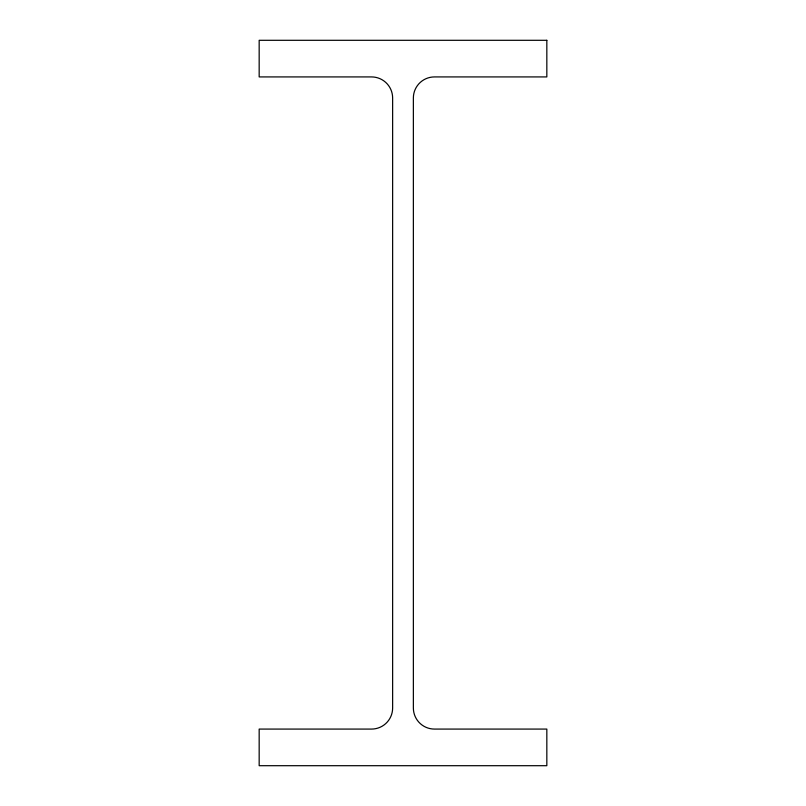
<?xml version="1.0" encoding="UTF-8"?>
<svg xmlns="http://www.w3.org/2000/svg" width="806" height="806" viewBox="0 0 806 806"><rect width="100%" height="100%" fill="white"/><g stroke="black" fill="none" stroke-linecap="round" stroke-linejoin="round"><path stroke-width="1.21" d="M546.831 40.3L259.169 40.3L259.169 76.923L371.556 76.923A21.087 21.087 0 0 1 392.633 98.01L392.633 707.99A21.087 21.087 0 0 1 371.556 729.077L259.169 729.077L259.169 765.7L546.831 765.7L546.831 729.077L434.444 729.077A21.087 21.087 0 0 1 413.367 707.99L413.367 98.01A21.087 21.087 0 0 1 434.444 76.923L546.831 76.923L546.831 40.3"/></g></svg>
